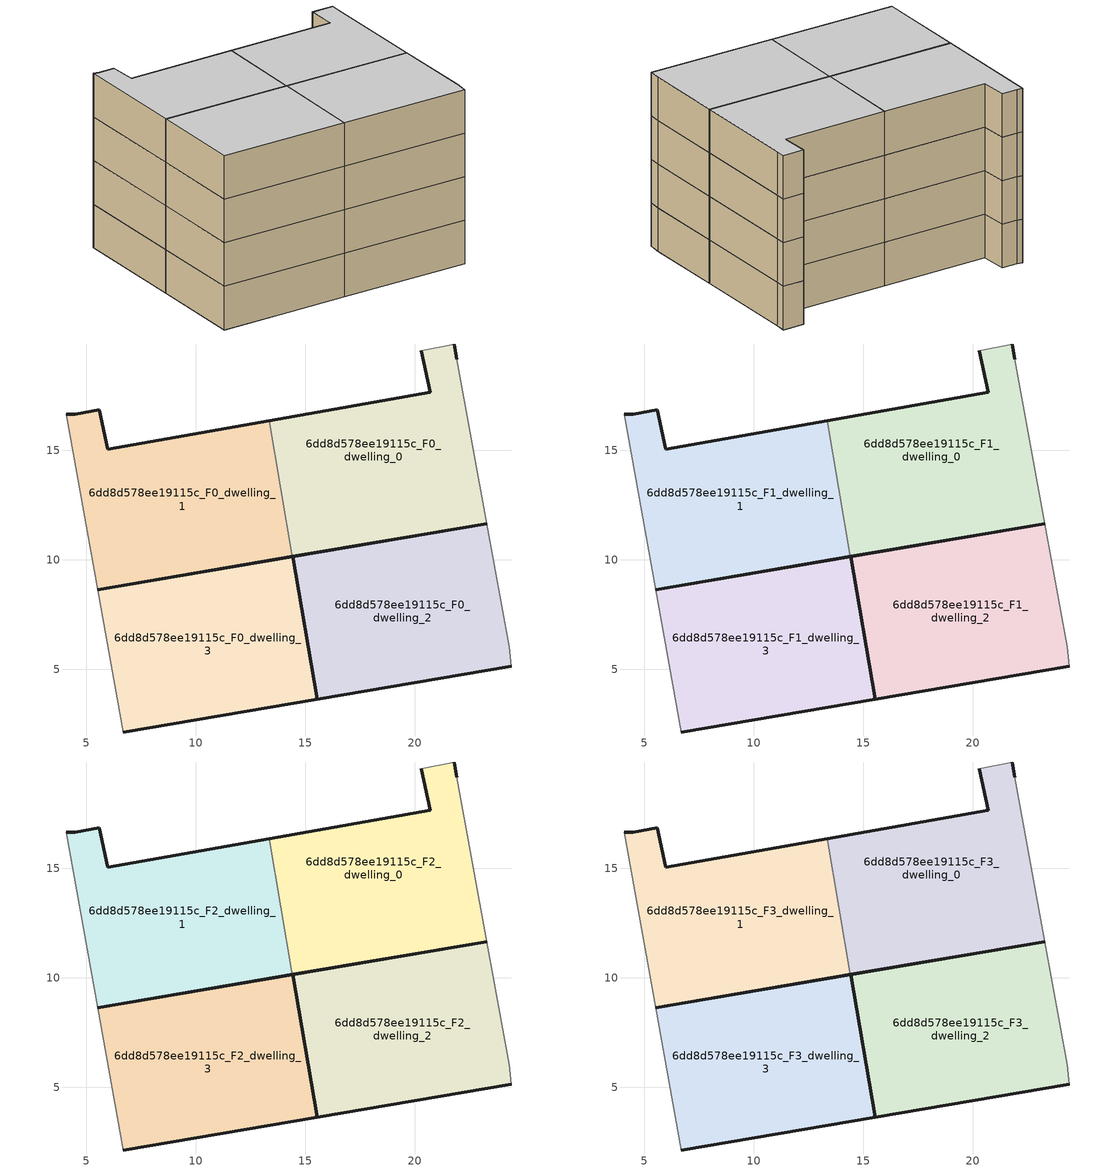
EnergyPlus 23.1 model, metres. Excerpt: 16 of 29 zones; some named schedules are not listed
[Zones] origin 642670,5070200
6dd8d578ee19115c_F0_dwelling_0
 floor ground (EU_floor_Construction): 23.28,11.65 21.91,19.14 21.81,19.84 20.3,19.54 20.7,17.64 13.36,16.34 14.41,10.14 z0
 wall outside (EU_wall_Construction): 21.81,19.84 21.91,19.14 / 23.28,11.65 14.41,10.14 / 13.36,16.34 20.7,17.64 20.3,19.54 z0:3
 wall adiabatic (EU_wall_Construction): 20.3,19.54 21.81,19.84 / 21.91,19.14 23.28,11.65 z0:3
 wall to 6dd8d578ee19115c_F0_dwelling_1 (EU_wall_Construction): 14.41,10.14 13.36,16.34 z0:3
6dd8d578ee19115c_F0_dwelling_1
 floor ground (EU_floor_Construction): 14.41,10.14 13.36,16.34 5.99,15.04 5.59,16.85 4.49,16.65 4.09,16.64 5.53,8.63 z0
 wall outside (EU_wall_Construction): 14.41,10.14 5.53,8.63 / 4.09,16.64 4.49,16.65 5.59,16.85 5.99,15.04 13.36,16.34 z0:3
 wall adiabatic (EU_wall_Construction): 5.53,8.63 4.09,16.64 z0:3
6dd8d578ee19115c_F0_dwelling_2
 floor ground (EU_floor_Construction): 24.4,5.13 24.3,6.03 23.28,11.65 14.44,10.14 15.55,3.63 z0
 wall outside (EU_wall_Construction): 24.4,5.13 15.55,3.63 14.44,10.14 23.28,11.65 z0:3
 wall adiabatic (EU_wall_Construction): 23.28,11.65 24.3,6.03 24.4,5.13 z0:3
6dd8d578ee19115c_F0_dwelling_3
 floor ground (EU_floor_Construction): 15.55,3.63 14.44,10.14 5.53,8.63 6.69,2.13 z0
 wall outside (EU_wall_Construction): 15.55,3.63 6.69,2.13 / 5.53,8.63 14.44,10.14 15.54,3.63 z0:3
 wall adiabatic (EU_wall_Construction): 6.69,2.13 5.53,8.63 z0:3
6dd8d578ee19115c_F1_dwelling_0
 floor to 6dd8d578ee19115c_F0_dwelling_0 (EU_floor_Construction): 23.27,11.65 21.9,19.14 21.8,19.84 20.3,19.54 20.7,17.64 13.36,16.34 14.41,10.14 z3
 wall outside (EU_wall_Construction): 21.81,19.84 21.91,19.14 / 23.28,11.65 14.41,10.14 / 13.36,16.34 20.7,17.64 20.3,19.54 z3:6
 wall adiabatic (EU_wall_Construction): 20.3,19.54 21.81,19.84 / 21.91,19.14 23.28,11.65 z3:6
 wall to 6dd8d578ee19115c_F1_dwelling_1 (EU_wall_Construction): 14.41,10.14 13.36,16.34 z3:6
6dd8d578ee19115c_F1_dwelling_1
 floor to 6dd8d578ee19115c_F0_dwelling_1 (EU_floor_Construction): 14.41,10.14 13.36,16.34 5.99,15.04 5.59,16.85 4.49,16.65 4.09,16.64 5.53,8.63 z3
 wall outside (EU_wall_Construction): 14.41,10.14 5.53,8.63 / 4.09,16.64 4.49,16.65 5.59,16.85 5.99,15.04 13.36,16.34 z3:6
 wall adiabatic (EU_wall_Construction): 5.53,8.63 4.09,16.64 z3:6
6dd8d578ee19115c_F1_dwelling_2
 floor to 6dd8d578ee19115c_F0_dwelling_2 (EU_floor_Construction): 24.4,5.13 24.3,6.03 23.27,11.65 14.44,10.14 15.54,3.63 z3
 wall outside (EU_wall_Construction): 24.4,5.13 15.55,3.63 14.44,10.14 23.28,11.65 z3:6
 wall adiabatic (EU_wall_Construction): 23.28,11.65 24.3,6.03 24.4,5.13 z3:6
6dd8d578ee19115c_F1_dwelling_3
 floor to 6dd8d578ee19115c_F0_dwelling_3 (EU_floor_Construction): 15.54,3.63 14.44,10.14 5.53,8.63 6.69,2.13 z3
 wall outside (EU_wall_Construction): 15.55,3.63 6.69,2.13 / 5.53,8.63 14.44,10.14 15.54,3.63 z3:6
 wall adiabatic (EU_wall_Construction): 6.69,2.13 5.53,8.63 z3:6
6dd8d578ee19115c_F2_dwelling_0
 floor to 6dd8d578ee19115c_F1_dwelling_0 (EU_floor_Construction): 23.27,11.65 21.9,19.14 21.8,19.84 20.3,19.54 20.7,17.64 13.36,16.34 14.41,10.14 z6
 wall outside (EU_wall_Construction): 21.81,19.84 21.91,19.14 / 23.28,11.65 14.41,10.14 / 13.36,16.34 20.7,17.64 20.3,19.54 z6:9
 wall adiabatic (EU_wall_Construction): 20.3,19.54 21.81,19.84 / 21.91,19.14 23.28,11.65 z6:9
 wall to 6dd8d578ee19115c_F2_dwelling_1 (EU_wall_Construction): 14.41,10.14 13.36,16.34 z6:9
6dd8d578ee19115c_F2_dwelling_1
 floor to 6dd8d578ee19115c_F1_dwelling_1 (EU_floor_Construction): 14.41,10.14 13.36,16.34 5.99,15.04 5.59,16.85 4.49,16.65 4.09,16.64 5.53,8.63 z6
 wall outside (EU_wall_Construction): 14.41,10.14 5.53,8.63 / 4.09,16.64 4.49,16.65 5.59,16.85 5.99,15.04 13.36,16.34 z6:9
 wall adiabatic (EU_wall_Construction): 5.53,8.63 4.09,16.64 z6:9
6dd8d578ee19115c_F2_dwelling_2
 floor to 6dd8d578ee19115c_F1_dwelling_2 (EU_floor_Construction): 24.4,5.13 24.3,6.03 23.27,11.65 14.44,10.14 15.54,3.63 z6
 wall outside (EU_wall_Construction): 24.4,5.13 15.55,3.63 14.44,10.14 23.28,11.65 z6:9
 wall adiabatic (EU_wall_Construction): 23.28,11.65 24.3,6.03 24.4,5.13 z6:9
6dd8d578ee19115c_F2_dwelling_3
 floor to 6dd8d578ee19115c_F1_dwelling_3 (EU_floor_Construction): 15.54,3.63 14.44,10.14 5.53,8.63 6.69,2.13 z6
 wall outside (EU_wall_Construction): 15.55,3.63 6.69,2.13 / 5.53,8.63 14.44,10.14 15.54,3.63 z6:9
 wall adiabatic (EU_wall_Construction): 6.69,2.13 5.53,8.63 z6:9
6dd8d578ee19115c_F3_dwelling_0
 floor to 6dd8d578ee19115c_F2_dwelling_0 (EU_floor_Construction): 23.27,11.65 21.9,19.14 21.8,19.84 20.3,19.54 20.7,17.64 13.36,16.34 14.41,10.14 z9
 wall outside (EU_wall_Construction): 21.81,19.84 21.91,19.14 / 23.28,11.65 14.41,10.14 / 13.36,16.34 20.7,17.64 20.3,19.54 z9:12
 wall adiabatic (EU_wall_Construction): 20.3,19.54 21.81,19.84 / 21.91,19.14 23.28,11.65 z9:12
 wall to 6dd8d578ee19115c_F3_dwelling_1 (EU_wall_Construction): 14.41,10.14 13.36,16.34 z9:12
 ceiling to 6dd8d578ee19115c_F4_dwelling_0 (EU_floor_Construction): 21.8,19.84 21.9,19.14 23.27,11.65 14.41,10.14 13.36,16.34 20.7,17.64 20.3,19.54 z12
6dd8d578ee19115c_F3_dwelling_1
 floor to 6dd8d578ee19115c_F2_dwelling_1 (EU_floor_Construction): 14.41,10.14 13.36,16.34 5.99,15.04 5.59,16.85 4.49,16.65 4.09,16.64 5.53,8.63 z9
 wall outside (EU_wall_Construction): 14.41,10.14 5.53,8.63 / 4.09,16.64 4.49,16.65 5.59,16.85 5.99,15.04 13.36,16.34 z9:12
 wall adiabatic (EU_wall_Construction): 5.53,8.63 4.09,16.64 z9:12
 ceiling to 6dd8d578ee19115c_F4_dwelling_1 (EU_floor_Construction): 13.36,16.34 14.41,10.14 5.53,8.63 4.09,16.64 4.49,16.65 5.59,16.85 5.99,15.04 z12
6dd8d578ee19115c_F3_dwelling_2
 floor to 6dd8d578ee19115c_F2_dwelling_2 (EU_floor_Construction): 24.4,5.13 24.3,6.03 23.27,11.65 14.44,10.14 15.54,3.63 z9
 wall outside (EU_wall_Construction): 24.4,5.13 15.55,3.63 14.44,10.14 23.28,11.65 z9:12
 wall adiabatic (EU_wall_Construction): 23.28,11.65 24.3,6.03 24.4,5.13 z9:12
 ceiling to 6dd8d578ee19115c_F4_dwelling_2 (EU_floor_Construction): 23.27,11.65 24.3,6.03 24.4,5.13 15.54,3.63 14.44,10.14 z12
6dd8d578ee19115c_F3_dwelling_3
 floor to 6dd8d578ee19115c_F2_dwelling_3 (EU_floor_Construction): 15.54,3.63 14.44,10.14 5.53,8.63 6.69,2.13 z9
 wall outside (EU_wall_Construction): 15.55,3.63 6.69,2.13 / 5.53,8.63 14.44,10.14 15.54,3.63 z9:12
 wall adiabatic (EU_wall_Construction): 6.69,2.13 5.53,8.63 z9:12
 ceiling to 6dd8d578ee19115c_F4_dwelling_3 (EU_floor_Construction): 14.44,10.14 15.54,3.63 6.69,2.13 5.53,8.63 z12
[Building]
EU S2 Campaign: North Axis=0; Terrain=City; Solar Distribution=FullExterior
[Site:Location]
Lyon-Bron: Latitude=45.75; Longitude=5; Time Zone=1; Elevation=198
[SizingPeriod:WeatherFileDays]
AnnualSizingPeriod: Begin Month=1; Begin Day of Month=1; End Month=12; End Day of Month=31; Day of Week for Start Day=Monday; Use Weather File Daylight Saving Period=No; Use Weather File Rain and Snow Indicators=No
[MATERIAL]
EU_InternalMass_Material: Roughness=MediumRough; Thickness=0.1; Conductivity=1; Density=1800; Specific Heat=900; Thermal Absorptance=0.9; Solar Absorptance=0.7; Visible Absorptance=0.7
[MATERIAL:NOMASS] Roughness=MediumRough; Thermal Absorptance=0.9; Solar Absorptance=0.7; Visible Absorptance=0.7
Name | Thermal Resistance
EU_wall_NoMass | 0.776494
EU_floor_NoMass | 0.421597
[CONSTRUCTION]
EU_wall_Construction: EU_wall_NoMass
EU_floor_Construction: EU_floor_NoMass
EU_InternalMass_Construction: EU_InternalMass_Material
[ZONE] Type=1; Multiplier=1; Ceiling Height=autocalculate; Floor Area=autocalculate; Part of Total Floor Area=Yes
Name | Volume
6dd8d578ee19115c_F0_dwelling_0; 6dd8d578ee19115c_F1_dwelling_0; 6dd8d578ee19115c_F2_dwelling_0; 6dd8d578ee19115c_F3_dwelling_0 | 178.482
6dd8d578ee19115c_F0_dwelling_1 | 178.484
6dd8d578ee19115c_F1_dwelling_1; 6dd8d578ee19115c_F2_dwelling_1; 6dd8d578ee19115c_F3_dwelling_1 | 178.483
6dd8d578ee19115c_F0_dwelling_2 | 178.475
6dd8d578ee19115c_F1_dwelling_2; 6dd8d578ee19115c_F2_dwelling_2; 6dd8d578ee19115c_F3_dwelling_2 | 178.474
6dd8d578ee19115c_F0_dwelling_3 | 178.469
6dd8d578ee19115c_F1_dwelling_3; 6dd8d578ee19115c_F2_dwelling_3; 6dd8d578ee19115c_F3_dwelling_3 | 178.468
[INTERNALMASS] Construction=EU_InternalMass_Construction
Name | Zone or ZoneList | Surface Area
6dd8d578ee19115c_F0_dwelling_0_EU_InternalMass | 6dd8d578ee19115c_F0_dwelling_0 | 59.4957
6dd8d578ee19115c_F0_dwelling_1_EU_InternalMass | 6dd8d578ee19115c_F0_dwelling_1 | 59.4959
6dd8d578ee19115c_F0_dwelling_2_EU_InternalMass | 6dd8d578ee19115c_F0_dwelling_2 | 59.4904
6dd8d578ee19115c_F0_dwelling_3_EU_InternalMass | 6dd8d578ee19115c_F0_dwelling_3 | 59.4902
6dd8d578ee19115c_F1_dwelling_0_EU_InternalMass | 6dd8d578ee19115c_F1_dwelling_0 | 59.4957
6dd8d578ee19115c_F1_dwelling_1_EU_InternalMass | 6dd8d578ee19115c_F1_dwelling_1 | 59.4959
6dd8d578ee19115c_F1_dwelling_2_EU_InternalMass | 6dd8d578ee19115c_F1_dwelling_2 | 59.4904
6dd8d578ee19115c_F1_dwelling_3_EU_InternalMass | 6dd8d578ee19115c_F1_dwelling_3 | 59.4902
6dd8d578ee19115c_F2_dwelling_0_EU_InternalMass | 6dd8d578ee19115c_F2_dwelling_0 | 59.4957
6dd8d578ee19115c_F2_dwelling_1_EU_InternalMass | 6dd8d578ee19115c_F2_dwelling_1 | 59.4959
6dd8d578ee19115c_F2_dwelling_2_EU_InternalMass | 6dd8d578ee19115c_F2_dwelling_2 | 59.4904
6dd8d578ee19115c_F2_dwelling_3_EU_InternalMass | 6dd8d578ee19115c_F2_dwelling_3 | 59.4902
6dd8d578ee19115c_F3_dwelling_0_EU_InternalMass | 6dd8d578ee19115c_F3_dwelling_0 | 59.4957
6dd8d578ee19115c_F3_dwelling_1_EU_InternalMass | 6dd8d578ee19115c_F3_dwelling_1 | 59.4959
6dd8d578ee19115c_F3_dwelling_2_EU_InternalMass | 6dd8d578ee19115c_F3_dwelling_2 | 59.4904
6dd8d578ee19115c_F3_dwelling_3_EU_InternalMass | 6dd8d578ee19115c_F3_dwelling_3 | 59.4902
[OTHEREQUIPMENT] Fuel Type=Electricity; Design Level Calculation Method=Watts/Area; Power per Zone Floor Area=1; Fraction Latent=0; Fraction Radiant=0; Fraction Lost=0; Carbon Dioxide Generation Rate=0; EndUse Subcategory=EU_Step8_InternalGains
Name | Zone or ZoneList or Space or SpaceList | Schedule
EU_Step8_InternalGain_6dd8d578ee19115c_F0_dwelling_0_f000 | 6dd8d578ee19115c_F0_dwelling_0 | EU_Step8_GainSchedule_6dd8d578ee19115c_F0_dwelling_0_f000
EU_Step8_InternalGain_6dd8d578ee19115c_F0_dwelling_1_f000 | 6dd8d578ee19115c_F0_dwelling_1 | EU_Step8_GainSchedule_6dd8d578ee19115c_F0_dwelling_1_f000
EU_Step8_InternalGain_6dd8d578ee19115c_F0_dwelling_2_f000 | 6dd8d578ee19115c_F0_dwelling_2 | EU_Step8_GainSchedule_6dd8d578ee19115c_F0_dwelling_2_f000
EU_Step8_InternalGain_6dd8d578ee19115c_F0_dwelling_3_f000 | 6dd8d578ee19115c_F0_dwelling_3 | EU_Step8_GainSchedule_6dd8d578ee19115c_F0_dwelling_3_f000
EU_Step8_InternalGain_6dd8d578ee19115c_F1_dwelling_0_f000 | 6dd8d578ee19115c_F1_dwelling_0 | EU_Step8_GainSchedule_6dd8d578ee19115c_F1_dwelling_0_f000
EU_Step8_InternalGain_6dd8d578ee19115c_F1_dwelling_1_f000 | 6dd8d578ee19115c_F1_dwelling_1 | EU_Step8_GainSchedule_6dd8d578ee19115c_F1_dwelling_1_f000
EU_Step8_InternalGain_6dd8d578ee19115c_F1_dwelling_2_f000 | 6dd8d578ee19115c_F1_dwelling_2 | EU_Step8_GainSchedule_6dd8d578ee19115c_F1_dwelling_2_f000
EU_Step8_InternalGain_6dd8d578ee19115c_F1_dwelling_3_f000 | 6dd8d578ee19115c_F1_dwelling_3 | EU_Step8_GainSchedule_6dd8d578ee19115c_F1_dwelling_3_f000
EU_Step8_InternalGain_6dd8d578ee19115c_F2_dwelling_0_f000 | 6dd8d578ee19115c_F2_dwelling_0 | EU_Step8_GainSchedule_6dd8d578ee19115c_F2_dwelling_0_f000
EU_Step8_InternalGain_6dd8d578ee19115c_F2_dwelling_1_f000 | 6dd8d578ee19115c_F2_dwelling_1 | EU_Step8_GainSchedule_6dd8d578ee19115c_F2_dwelling_1_f000
EU_Step8_InternalGain_6dd8d578ee19115c_F2_dwelling_2_f000 | 6dd8d578ee19115c_F2_dwelling_2 | EU_Step8_GainSchedule_6dd8d578ee19115c_F2_dwelling_2_f000
EU_Step8_InternalGain_6dd8d578ee19115c_F2_dwelling_3_f000 | 6dd8d578ee19115c_F2_dwelling_3 | EU_Step8_GainSchedule_6dd8d578ee19115c_F2_dwelling_3_f000
EU_Step8_InternalGain_6dd8d578ee19115c_F3_dwelling_0_f000 | 6dd8d578ee19115c_F3_dwelling_0 | EU_Step8_GainSchedule_6dd8d578ee19115c_F3_dwelling_0_f000
EU_Step8_InternalGain_6dd8d578ee19115c_F3_dwelling_1_f000 | 6dd8d578ee19115c_F3_dwelling_1 | EU_Step8_GainSchedule_6dd8d578ee19115c_F3_dwelling_1_f000
EU_Step8_InternalGain_6dd8d578ee19115c_F3_dwelling_2_f000 | 6dd8d578ee19115c_F3_dwelling_2 | EU_Step8_GainSchedule_6dd8d578ee19115c_F3_dwelling_2_f000
EU_Step8_InternalGain_6dd8d578ee19115c_F3_dwelling_3_f000 | 6dd8d578ee19115c_F3_dwelling_3 | EU_Step8_GainSchedule_6dd8d578ee19115c_F3_dwelling_3_f000
[ZONEVENTILATION:DESIGNFLOWRATE] Schedule=EU_AlwaysOn; Design Flow Rate Calculation Method=AirChanges/Hour; Air Changes per Hour=0.693814; Ventilation Type=Natural; Fan Pressure Rise=0; Fan Total Efficiency=1; Constant Term Coefficient=1; Temperature Term Coefficient=0; Velocity Term Coefficient=0; Velocity Squared Term Coefficient=0; Minimum Indoor Temperature=-100; Maximum Indoor Temperature=100; Delta Temperature=-100; Minimum Outdoor Temperature=-100; Maximum Outdoor Temperature=100; Maximum Wind Speed=40
Name | Zone or ZoneList or Space or SpaceList
EU_ConstantAir_6dd8d578ee19115c_F0_dwelling_0 | 6dd8d578ee19115c_F0_dwelling_0
EU_ConstantAir_6dd8d578ee19115c_F0_dwelling_1 | 6dd8d578ee19115c_F0_dwelling_1
EU_ConstantAir_6dd8d578ee19115c_F0_dwelling_2 | 6dd8d578ee19115c_F0_dwelling_2
EU_ConstantAir_6dd8d578ee19115c_F0_dwelling_3 | 6dd8d578ee19115c_F0_dwelling_3
EU_ConstantAir_6dd8d578ee19115c_F1_dwelling_0 | 6dd8d578ee19115c_F1_dwelling_0
EU_ConstantAir_6dd8d578ee19115c_F1_dwelling_1 | 6dd8d578ee19115c_F1_dwelling_1
EU_ConstantAir_6dd8d578ee19115c_F1_dwelling_2 | 6dd8d578ee19115c_F1_dwelling_2
EU_ConstantAir_6dd8d578ee19115c_F1_dwelling_3 | 6dd8d578ee19115c_F1_dwelling_3
EU_ConstantAir_6dd8d578ee19115c_F2_dwelling_0 | 6dd8d578ee19115c_F2_dwelling_0
EU_ConstantAir_6dd8d578ee19115c_F2_dwelling_1 | 6dd8d578ee19115c_F2_dwelling_1
EU_ConstantAir_6dd8d578ee19115c_F2_dwelling_2 | 6dd8d578ee19115c_F2_dwelling_2
EU_ConstantAir_6dd8d578ee19115c_F2_dwelling_3 | 6dd8d578ee19115c_F2_dwelling_3
EU_ConstantAir_6dd8d578ee19115c_F3_dwelling_0 | 6dd8d578ee19115c_F3_dwelling_0
EU_ConstantAir_6dd8d578ee19115c_F3_dwelling_1 | 6dd8d578ee19115c_F3_dwelling_1
EU_ConstantAir_6dd8d578ee19115c_F3_dwelling_2 | 6dd8d578ee19115c_F3_dwelling_2
EU_ConstantAir_6dd8d578ee19115c_F3_dwelling_3 | 6dd8d578ee19115c_F3_dwelling_3
[HVACTEMPLATE:THERMOSTAT] Constant Heating Setpoint=20; Constant Cooling Setpoint=50
EU_HeatOnly_6dd8d578ee19115c_F0_dwelling_0; EU_HeatOnly_6dd8d578ee19115c_F0_dwelling_1; EU_HeatOnly_6dd8d578ee19115c_F0_dwelling_2; EU_HeatOnly_6dd8d578ee19115c_F0_dwelling_3; EU_HeatOnly_6dd8d578ee19115c_F1_dwelling_0; EU_HeatOnly_6dd8d578ee19115c_F1_dwelling_1; EU_HeatOnly_6dd8d578ee19115c_F1_dwelling_2; EU_HeatOnly_6dd8d578ee19115c_F1_dwelling_3; EU_HeatOnly_6dd8d578ee19115c_F2_dwelling_0; EU_HeatOnly_6dd8d578ee19115c_F2_dwelling_1; EU_HeatOnly_6dd8d578ee19115c_F2_dwelling_2; EU_HeatOnly_6dd8d578ee19115c_F2_dwelling_3; EU_HeatOnly_6dd8d578ee19115c_F3_dwelling_0; EU_HeatOnly_6dd8d578ee19115c_F3_dwelling_1; EU_HeatOnly_6dd8d578ee19115c_F3_dwelling_2; EU_HeatOnly_6dd8d578ee19115c_F3_dwelling_3; EU_HeatOnly_6dd8d578ee19115c_F4_dwelling_0; EU_HeatOnly_6dd8d578ee19115c_F4_dwelling_1; EU_HeatOnly_6dd8d578ee19115c_F4_dwelling_2; EU_HeatOnly_6dd8d578ee19115c_F4_dwelling_3; EU_HeatOnly_6dd8d578ee19115c_F5_dwelling_0; EU_HeatOnly_6dd8d578ee19115c_F5_dwelling_1; EU_HeatOnly_6dd8d578ee19115c_F5_dwelling_2; EU_HeatOnly_6dd8d578ee19115c_F6_dwelling_0; EU_HeatOnly_6dd8d578ee19115c_F6_dwelling_1; EU_HeatOnly_6dd8d578ee19115c_F6_dwelling_2; EU_HeatOnly_6dd8d578ee19115c_F7_dwelling_0; EU_HeatOnly_6dd8d578ee19115c_F7_dwelling_1; EU_HeatOnly_6dd8d578ee19115c_F7_dwelling_2
[HVACTEMPLATE:ZONE:IDEALLOADSAIRSYSTEM] System Availability Schedule=EU_AlwaysOn; Maximum Heating Supply Air Temperature=50; Minimum Cooling Supply Air Temperature=13; Maximum Heating Supply Air Humidity Ratio=0.0156; Minimum Cooling Supply Air Humidity Ratio=0.0077; Heating Limit=NoLimit; Cooling Limit=NoLimit; Heating Availability Schedule=EU_AlwaysOn; Cooling Availability Schedule=EU_CoolingOff; Dehumidification Control Type=ConstantSensibleHeatRatio; Cooling Sensible Heat Ratio=0.7; Dehumidification Setpoint=60; Humidification Control Type=None; Humidification Setpoint=30; Outdoor Air Method=None; Outdoor Air Flow Rate per Person=0.00944; Outdoor Air Flow Rate per Zone Floor Area=0; Outdoor Air Flow Rate per Zone=0; Demand Controlled Ventilation Type=None; Outdoor Air Economizer Type=NoEconomizer; Heat Recovery Type=None; Sensible Heat Recovery Effectiveness=0.7; Latent Heat Recovery Effectiveness=0.65
Name | Template Thermostat
6dd8d578ee19115c_F0_dwelling_0 | EU_HeatOnly_6dd8d578ee19115c_F0_dwelling_0
6dd8d578ee19115c_F0_dwelling_1 | EU_HeatOnly_6dd8d578ee19115c_F0_dwelling_1
6dd8d578ee19115c_F0_dwelling_2 | EU_HeatOnly_6dd8d578ee19115c_F0_dwelling_2
6dd8d578ee19115c_F0_dwelling_3 | EU_HeatOnly_6dd8d578ee19115c_F0_dwelling_3
6dd8d578ee19115c_F1_dwelling_0 | EU_HeatOnly_6dd8d578ee19115c_F1_dwelling_0
6dd8d578ee19115c_F1_dwelling_1 | EU_HeatOnly_6dd8d578ee19115c_F1_dwelling_1
6dd8d578ee19115c_F1_dwelling_2 | EU_HeatOnly_6dd8d578ee19115c_F1_dwelling_2
6dd8d578ee19115c_F1_dwelling_3 | EU_HeatOnly_6dd8d578ee19115c_F1_dwelling_3
6dd8d578ee19115c_F2_dwelling_0 | EU_HeatOnly_6dd8d578ee19115c_F2_dwelling_0
6dd8d578ee19115c_F2_dwelling_1 | EU_HeatOnly_6dd8d578ee19115c_F2_dwelling_1
6dd8d578ee19115c_F2_dwelling_2 | EU_HeatOnly_6dd8d578ee19115c_F2_dwelling_2
6dd8d578ee19115c_F2_dwelling_3 | EU_HeatOnly_6dd8d578ee19115c_F2_dwelling_3
6dd8d578ee19115c_F3_dwelling_0 | EU_HeatOnly_6dd8d578ee19115c_F3_dwelling_0
6dd8d578ee19115c_F3_dwelling_1 | EU_HeatOnly_6dd8d578ee19115c_F3_dwelling_1
6dd8d578ee19115c_F3_dwelling_2 | EU_HeatOnly_6dd8d578ee19115c_F3_dwelling_2
6dd8d578ee19115c_F3_dwelling_3 | EU_HeatOnly_6dd8d578ee19115c_F3_dwelling_3
